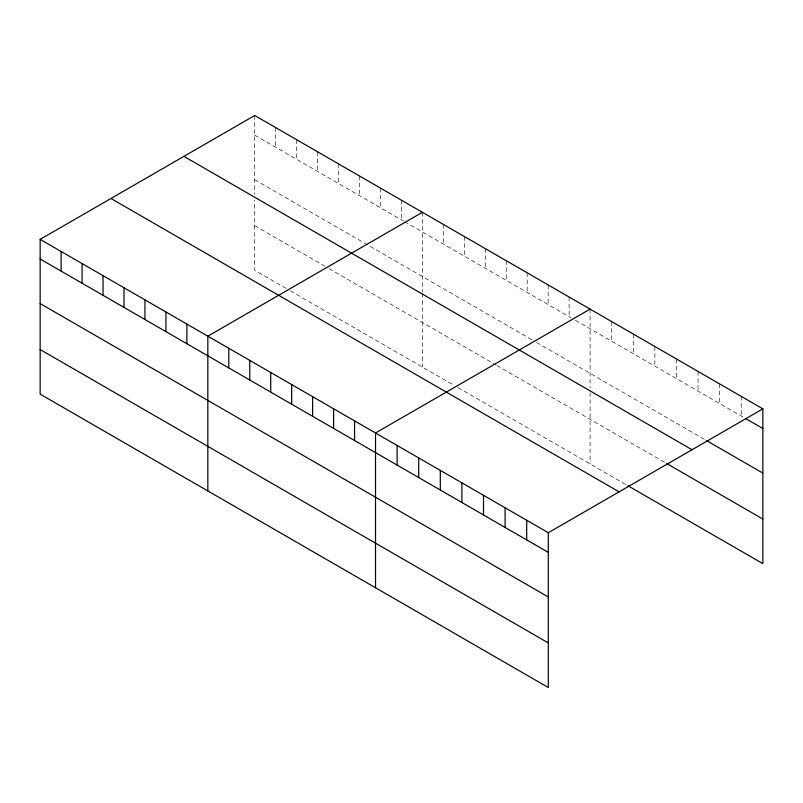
<?xml version="1.0" encoding="UTF-8"?>
<svg xmlns="http://www.w3.org/2000/svg" width="803" height="803" viewBox="0 0 803 803"><rect width="100%" height="100%" fill="white"/><g stroke="black" fill="none" stroke-linecap="round" stroke-linejoin="round"><path stroke-width="0.6" stroke-dasharray="4.01 3.01" d="M254.702 135.135L403.528 221.056M404.582 221.658L571.214 317.868M575.41 320.287L743.417 417.279M254.702 179.721L532.439 340.07M536.635 342.49L704.542 439.432M254.702 225.673L324.924 266.215M329.12 268.634L495.752 364.843M496.806 365.445L665.667 462.94M286.149 288.418L254.702 270.27L254.702 200.278M290.345 290.837L453.836 385.229M458.031 387.648L626.792 485.092M741.249 396.391L741.249 416.034M719.659 383.924L719.659 403.568M698.058 371.458L698.058 391.101M676.467 358.991L676.467 378.635M654.867 346.525L654.867 366.158M633.276 334.048L633.276 353.691M611.675 321.581L611.675 341.225M590.085 309.115L590.085 387.859M590.085 392.697L590.085 463.893M569.116 297.01L569.116 316.653M548.158 284.914L548.158 304.558M527.2 272.809L527.2 292.453M506.241 260.704L506.241 280.347M485.273 248.609L485.273 268.252M464.315 236.504L464.315 256.147M443.356 224.398L443.356 244.042M422.398 212.303L422.398 292.252M422.398 293.466L422.398 367.081M401.43 200.198L401.43 219.841M380.471 188.103L380.471 207.736M359.513 175.998L359.513 195.641M338.555 163.892L338.555 183.536M317.586 151.797L317.586 171.43M296.628 139.692L296.628 159.335M275.67 127.587L275.67 147.23M254.702 115.491L254.702 194.236"/><path stroke-width="1.2" d="M40.15 239.364L548.298 532.73L548.298 687.509L40.15 394.143L40.15 239.364L254.702 115.491L762.85 408.857L762.85 563.636L627.876 485.715M422.398 212.303L207.836 336.176L207.836 490.954M590.085 309.115L375.523 432.988L375.523 587.766M548.298 532.73L762.85 408.857M745.575 418.534L762.85 428.501M706.7 440.676L762.85 473.097M183.907 156.364L692.045 449.74M666.751 463.562L762.85 519.049M110.955 198.482L619.093 491.858M40.15 259.008L548.298 552.374M40.15 303.594L548.298 596.97M40.15 349.546L548.298 642.922M526.698 520.264L526.698 539.907M505.097 507.797L505.097 527.441M483.506 495.331L483.506 514.974M461.906 482.864L461.906 502.507M440.315 470.397L440.315 490.031M418.714 457.921L418.714 477.564M397.124 445.454L397.124 465.098M354.565 420.882L354.565 440.526M333.606 408.787L333.606 428.431M312.638 396.682L312.638 416.325M291.68 384.577L291.68 404.22M270.721 372.482L270.721 392.125M249.763 360.376L249.763 380.02M228.795 348.281L228.795 367.915M186.878 324.071L186.878 343.714M165.92 311.976L165.92 331.609M144.952 299.87L144.952 319.514M123.993 287.765L123.993 307.408M103.035 275.67L103.035 295.303M82.077 263.565L82.077 283.208M61.108 251.459L61.108 271.103"/></g></svg>
